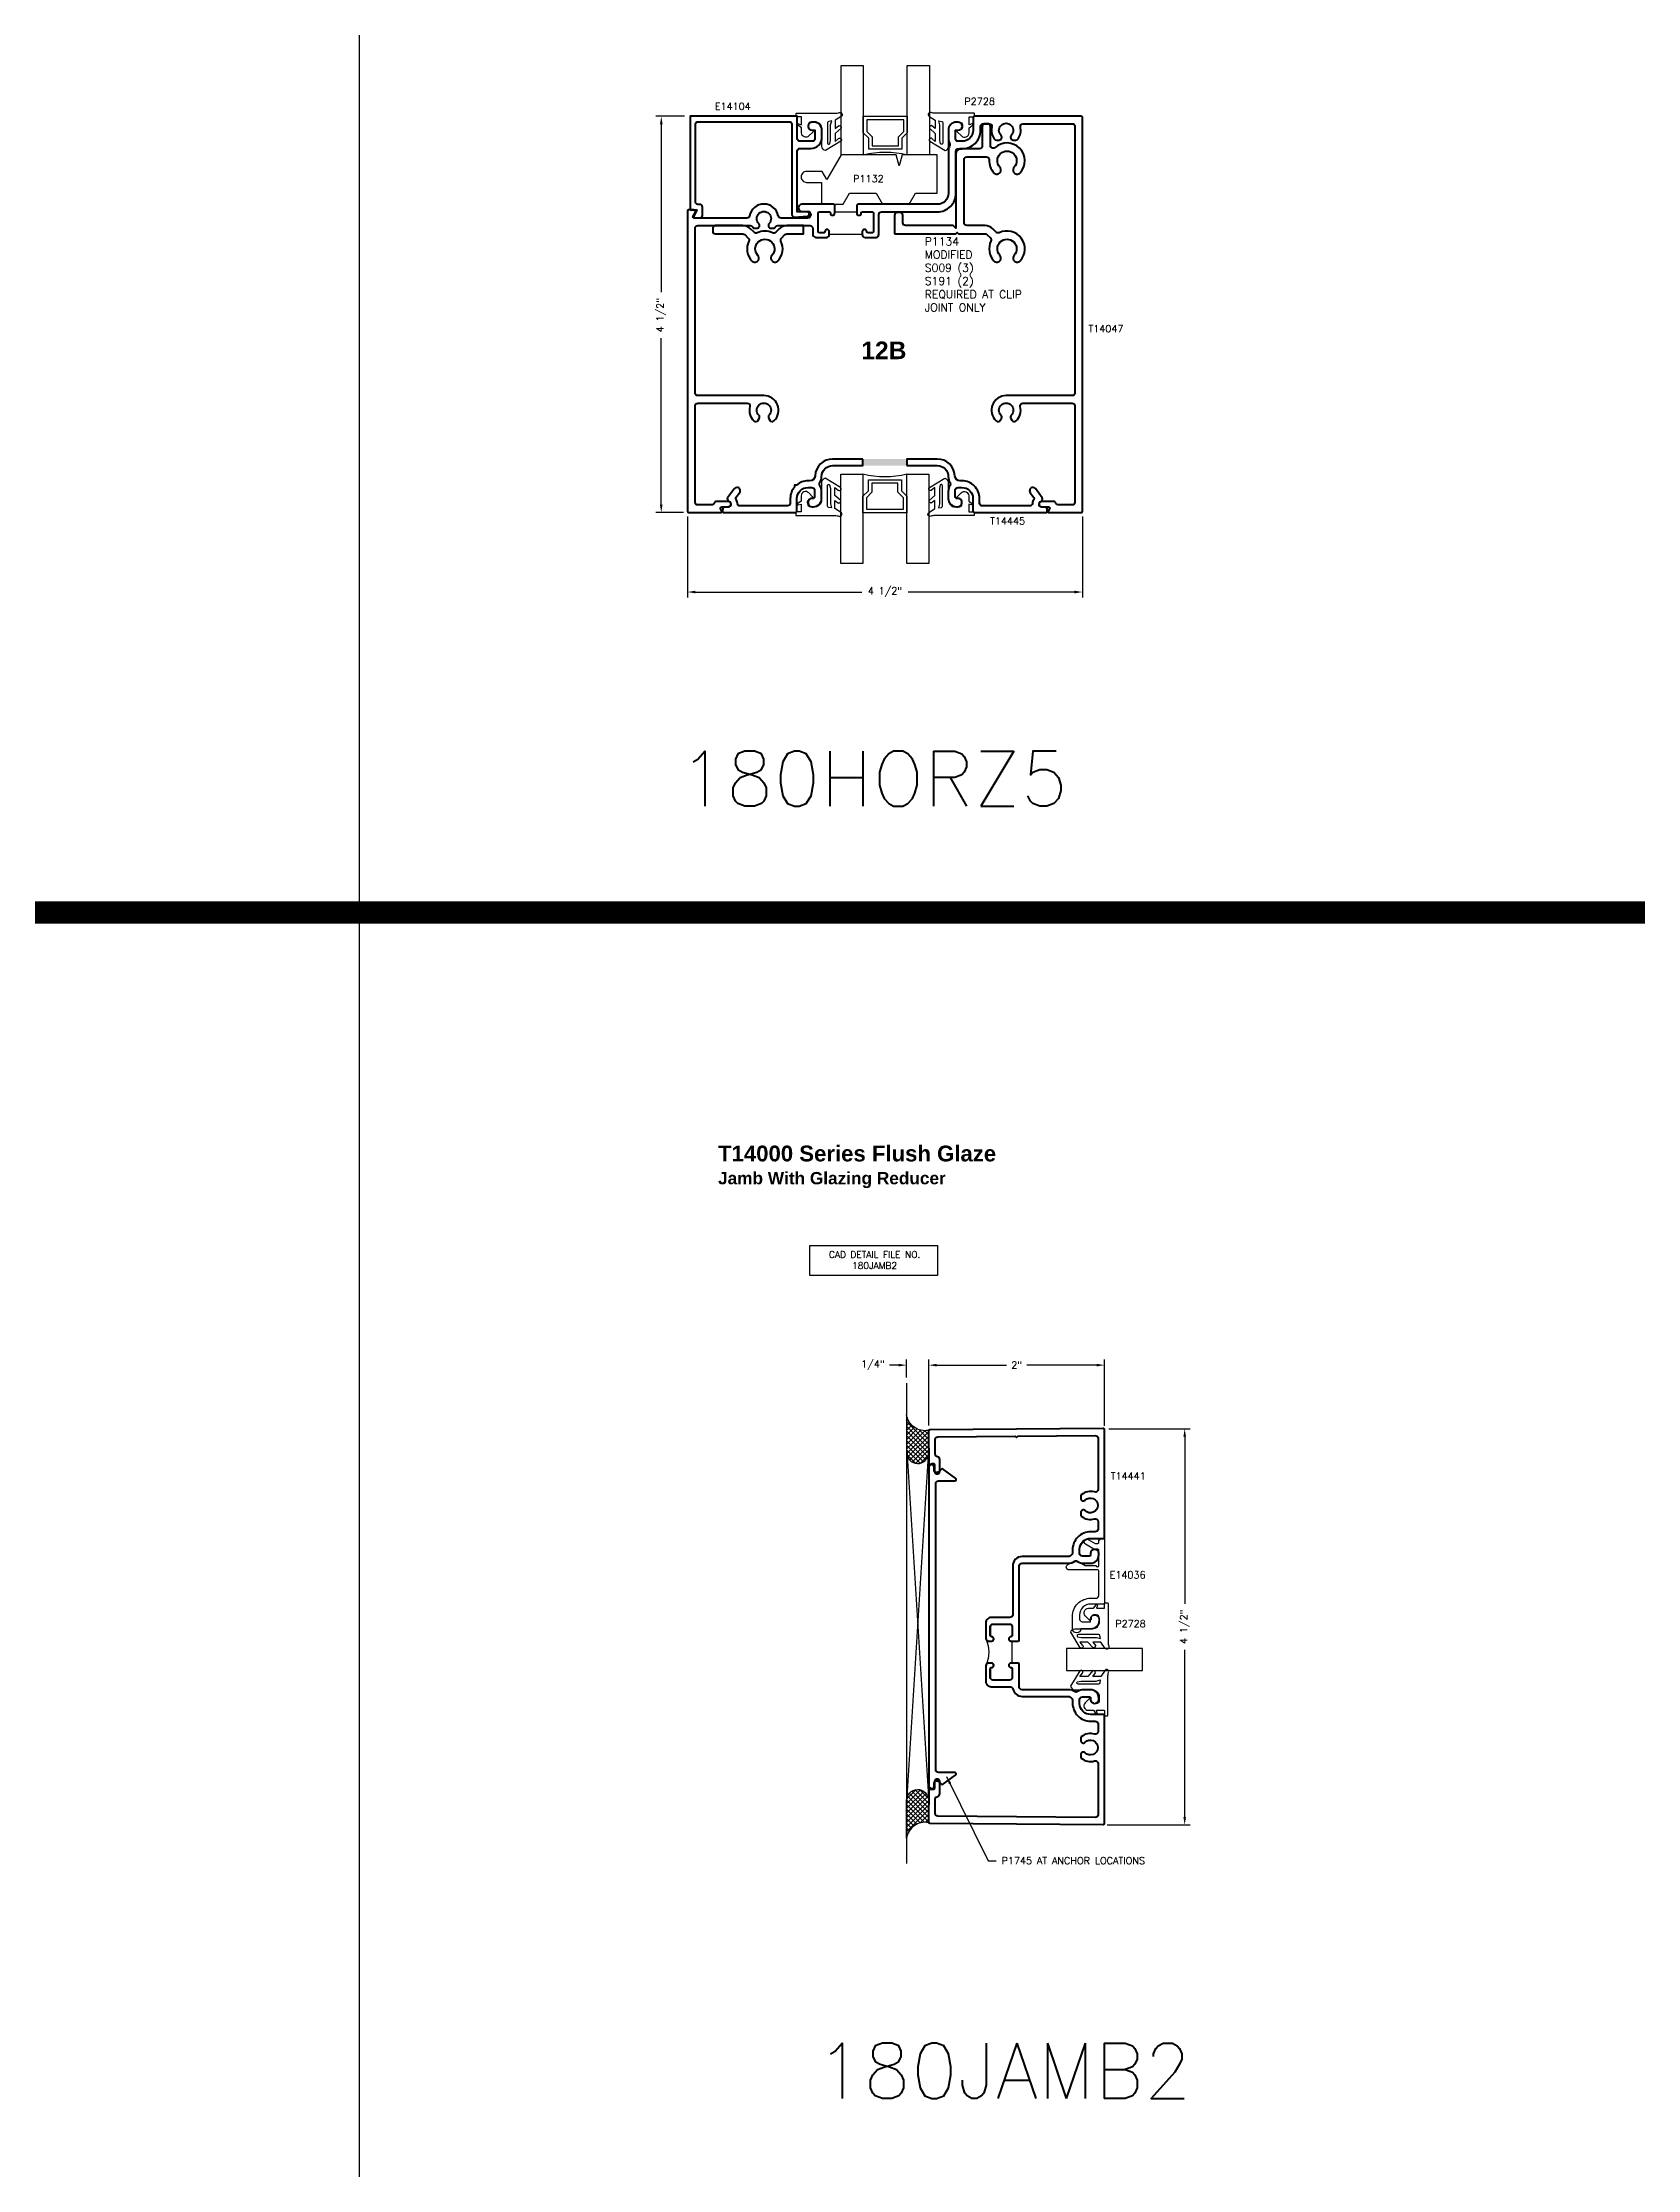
# Model space of a CAD drawing. Extents: x 0 to 152, y -15 to 75.
# Drawn here: x 89.09 to 107.21, y 30.6 to 54.76 of the extents above; entities that cross this region are included whole.
import ezdxf

# ---------------------------------------------------------------- set-up
doc = ezdxf.new("R2010")
doc.units = 0
doc.header["$MEASUREMENT"] = 0
doc.header["$PDMODE"] = 3
doc.layers.get('DEFPOINTS').update_dxf_attribs({"linetype": 'CONTINUOUS'})
for name, color, linetype in [('R-ANNO-DIMS', 3, 'CONTINUOUS'), ('R-ANNO-TEXT', 6, 'CONTINUOUS'), ('R-Det1', 4, 'CONTINUOUS'), ('R-Det2', 2, 'CONTINUOUS'), ('R-DET3', 5, 'CONTINUOUS'), ('R-OTLN', 1, 'CONTINUOUS'), ('R-PAT1', 5, 'CONTINUOUS'), ('TITLE', 7, 'CONTINUOUS')]:
    doc.layers.add(name, color=color, linetype=linetype)
doc.styles.get("Standard").update_dxf_attribs({"font": 'simplex'})
doc.dimstyles.new('1X', dxfattribs={"dimtxt": 0.08, "dimasz": 0.09, "dimexe": 0.0625, "dimexo": 0.0625, "dimgap": 0.062, "dimtad": 0, "dimdec": 5, "dimzin": 4, "dimdsep": 46, "dimlunit": 5, "dimtxsty": 'Standard', "dimcen": 0, "dimclrd": 256, "dimclre": 256, "dimclrt": 256, "dimadec": 0, "dimazin": 1, "dimtfac": 1, "dimtdec": 5, "dimtofl": 0, "dimtmove": 0, "dimatfit": 3, "dimfxl": 1, "dimfrac": 2, "dimtolj": 1, "dimtzin": 4, "dimarcsym": 0})
pattern_1 = [(315, (95.10836, 40.6638), (0.0265165, 0.0265165), []), (45, (95.10836, 40.6638), (-0.0265165, 0.0265165), [])]

# ---------------------------------------------------------------- blocks, each defined once
blk = doc.blocks.new('*D34')
at = {"layer": 'DEFPOINTS', "color": 0}
for p in [(96.118, 53.922), (96.445, 53.922), (96.431, 49.422)]:
    blk.add_point(p, dxfattribs=at)
at = {"layer": 'R-ANNO-DIMS', "lineweight": -2}
for p, q in [((96.383, 53.922), (96.055, 53.922)), ((96.118, 53.832), (96.118, 51.925)), ((96.118, 49.512), (96.118, 51.401)), ((96.369, 49.422), (96.055, 49.422))]:
    blk.add_line(p, q, dxfattribs=at)
at = {"layer": 'R-ANNO-DIMS'}
for points in [[(96.103, 53.832), (96.133, 53.832), (96.118, 53.922)], [(96.103, 49.512), (96.133, 49.512), (96.118, 49.422)]]:
    blk.add_solid(points, dxfattribs=at)
at = {"layer": 'R-ANNO-DIMS', "insert": (96.118, 51.663), "char_height": 0.08, "attachment_point": 5, "rotation": 90}
blk.add_mtext('\\A1;4 1/2"', dxfattribs=at)
blk = doc.blocks.new('*D33')
at = {"layer": 'DEFPOINTS', "color": 0}
for p in [(96.416, 49.437), (100.901, 49.437), (100.901, 48.519)]:
    blk.add_point(p, dxfattribs=at)
at = {"layer": 'R-ANNO-DIMS', "lineweight": -2}
for p, q in [((96.416, 49.375), (96.416, 48.456)), ((100.901, 49.375), (100.901, 48.456)), ((96.506, 48.519), (98.397, 48.519)), ((100.811, 48.519), (98.921, 48.519))]:
    blk.add_line(p, q, dxfattribs=at)
at = {"layer": 'R-ANNO-DIMS'}
for points in [[(96.506, 48.534), (96.506, 48.504), (96.416, 48.519)], [(100.811, 48.534), (100.811, 48.504), (100.901, 48.519)]]:
    blk.add_solid(points, dxfattribs=at)
at = {"layer": 'R-ANNO-DIMS', "insert": (98.659, 48.519), "char_height": 0.08, "attachment_point": 5}
blk.add_mtext('\\A1;4 1/2"', dxfattribs=at)
blk = doc.blocks.new('*D53')
at = {"layer": 'DEFPOINTS', "color": 0}
for p in [(101.138, 39.015), (101.122, 34.517), (102.063, 34.517)]:
    blk.add_point(p, dxfattribs=at)
at = {"layer": 'R-ANNO-DIMS', "lineweight": -2}
for p, q in [((101.201, 39.015), (102.125, 39.015)), ((102.063, 38.925), (102.063, 37.028)), ((102.063, 34.607), (102.063, 36.504)), ((101.184, 34.517), (102.125, 34.517))]:
    blk.add_line(p, q, dxfattribs=at)
at = {"layer": 'R-ANNO-DIMS'}
for points in [[(102.048, 38.925), (102.078, 38.925), (102.063, 39.015)], [(102.048, 34.607), (102.078, 34.607), (102.063, 34.517)]]:
    blk.add_solid(points, dxfattribs=at)
at = {"layer": 'R-ANNO-DIMS', "insert": (102.063, 36.766), "char_height": 0.08, "attachment_point": 5, "rotation": 90}
blk.add_mtext('\\A1;4 1/2"', dxfattribs=at)
blk = doc.blocks.new('*D54')
at = {"layer": 'DEFPOINTS', "color": 0}
for p in [(101.153, 39.738), (99.157, 38.99), (101.153, 38.985)]:
    blk.add_point(p, dxfattribs=at)
at = {"layer": 'R-ANNO-DIMS', "lineweight": -2}
for p, q in [((99.157, 39.052), (99.157, 39.801)), ((99.247, 39.738), (100.04, 39.738)), ((101.063, 39.738), (100.27, 39.738)), ((101.153, 39.048), (101.153, 39.801))]:
    blk.add_line(p, q, dxfattribs=at)
at = {"layer": 'R-ANNO-DIMS'}
for points in [[(99.247, 39.753), (99.247, 39.723), (99.157, 39.738)], [(101.063, 39.753), (101.063, 39.723), (101.153, 39.738)]]:
    blk.add_solid(points, dxfattribs=at)
at = {"layer": 'R-ANNO-DIMS', "insert": (100.155, 39.738), "char_height": 0.08, "attachment_point": 5}
blk.add_mtext('\\A1;2"', dxfattribs=at)
blk = doc.blocks.new('*D55')
at = {"layer": 'DEFPOINTS', "color": 0}
for p in [(99.157, 39.738), (98.904, 39.534), (99.157, 38.99)]:
    blk.add_point(p, dxfattribs=at)
at = {"layer": 'R-ANNO-DIMS', "lineweight": -2}
for p, q in [((98.814, 39.738), (98.709, 39.738)), ((98.904, 39.597), (98.904, 39.801)), ((99.157, 39.052), (99.157, 39.801)), ((99.247, 39.738), (99.337, 39.738))]:
    blk.add_line(p, q, dxfattribs=at)
at = {"layer": 'R-ANNO-DIMS'}
for points in [[(98.814, 39.753), (98.814, 39.723), (98.904, 39.738)], [(99.247, 39.753), (99.247, 39.723), (99.157, 39.738)]]:
    blk.add_solid(points, dxfattribs=at)
at = {"layer": 'R-ANNO-DIMS', "insert": (98.522, 39.738), "char_height": 0.08, "attachment_point": 5}
blk.add_mtext('\\A1;1/4"', dxfattribs=at)
blk = doc.blocks.new('P2728 gasket')
at = {"layer": 'R-Det2'}
blk.add_lwpolyline([(86.461, 33.362), (86.567, 33.537, 0.301952), (86.52, 33.577), (86.32, 33.577, -0.414214), (86.24, 33.657), (86.24, 33.695, -0.388879), (86.276, 33.735), (86.292, 33.736, -0.440011), (86.336, 33.696), (86.336, 33.682, 0.668179), (86.353, 33.675), (86.401, 33.724, 0.668179), (86.366, 33.809), (86.307, 33.809), (86.279, 33.849, 0.836323), (86.264, 33.842), (86.273, 33.809), (86.189, 33.809, -0.414214), (86.183, 33.815), (86.183, 33.865, 0.414214), (86.177, 33.871), (86.149, 33.871, 0.414214), (86.143, 33.865), (86.143, 33.427, -0.083245), (86.135, 33.378), (86.135, 33.378)], format="xyb", dxfattribs=at)
for points in [[(86.174, 33.352), (86.223, 33.426), (86.314, 33.426), (86.283, 33.384)], [(86.313, 33.359), (86.371, 33.426), (86.462, 33.426), (86.431, 33.388)]]:
    blk.add_lwpolyline(points, dxfattribs=at)
at = {"layer": 'R-Det2', "lineweight": 25}
blk.add_lwpolyline([(86.235, 33.499, -0.372312), (86.249, 33.512), (86.48, 33.512, -0.668179), (86.49, 33.486), (86.448, 33.478), (86.274, 33.478), (86.23, 33.465)], format="xyb", close=True, dxfattribs=at)
at = {"layer": 'R-Det2', "ltscale": 0.1}
for centre, radius, start, end in [((86.157, 33.369), 0.0237, 157.7655, 314.5007), ((86.313, 33.388), 0.0297, 188.4603, 270), ((86.446, 33.375), 0.0199, 139.7022, 319.7022)]:
    blk.add_arc(centre, radius, start, end, dxfattribs=at)

msp = doc.modelspace()

# ---------------------------------------------------------------- hatches: boundary and pattern name
at = {"layer": 'R-PAT1'}
msp.add_hatch(color=256, dxfattribs=at).paths.add_polyline_path([(98.9084889, 49.9544111), (98.9084889, 50.0294111), (98.4084889, 50.0294111), (98.4084889, 49.9544111)])
h = msp.add_hatch(dxfattribs=at)
h.set_pattern_fill('ANSI37', color=256, scale=0.3, angle=-90, style=0)
h.set_pattern_definition(pattern_1)
edge = h.paths.add_edge_path()
edge.add_line((98.9035958, 39.174963), (98.9035959, 38.7463196))
edge.add_arc((99.0293716, 38.7463196), 0.1257757, 180.0000074, 357.46272372)
edge.add_line((99.155024, 38.7407516), (99.153459, 38.996942))
edge.add_arc((99.115084, 39.2074399), 0.2139673, 188.7303523, 280.33190092, ccw=False)
h = msp.add_hatch(dxfattribs=at)
h.set_pattern_fill('ANSI37', color=256, scale=0.3, angle=-90, style=0)
h.set_pattern_definition(pattern_1)
edge = h.paths.add_edge_path()
edge.add_line((98.9035958, 34.3639211), (98.9035959, 34.7925644))
edge.add_arc((99.0293716, 34.7925644), 0.1257757, 2.53727628, 179.9999926, ccw=False)
edge.add_line((99.155024, 34.7981324), (99.153459, 34.541942))
edge.add_arc((99.115084, 34.3314442), 0.2139673, 79.66809908, 171.2696477)

# ---------------------------------------------------------------- linework, layer by layer
at = {"layer": 'R-ANNO-TEXT'}
msp.add_lwpolyline([(97.8044734, 41.0962807), (99.2559534, 41.0962807), (99.2559534, 40.7542178), (97.8044734, 40.7542178)], close=True, dxfattribs=at)
at = {"layer": 'R-Det1', "color": 5}
msp.add_line((98.9035958, 39.5341884), (98.9035958, 34.0781884), dxfattribs=at)
at = {"layer": 'R-Det1', "lineweight": 50}
for points in [[(97.8181177, 53.5580953, 0.4144), (97.9431177, 53.6830953), (97.9431177, 53.7630953, 0.4139789032), (97.8501177, 53.8560953), (97.8336177, 53.8560953, 1), (97.8336177, 53.7630953), (97.8631177, 53.7630953), (97.8631177, 53.6690953, -0.4129032258), (97.8321177, 53.6380953), (97.6931177, 53.6380953, -0.4129032258), (97.6621177, 53.6690953), (97.6621177, 53.9220953), (96.4450177, 53.9220953), (96.4450177, 52.8600953), (96.5200177, 52.8600953), (96.4874177, 52.7896953, 0.5484584395), (96.5020177, 52.7670953), (96.5550177, 52.7670953, 0.4133333333), (96.5850177, 52.7970953), (96.5850177, 52.8600953), (96.5850177, 52.8910953, 0.4129032258), (96.5540177, 52.9220953), (96.5350177, 52.9220953, -0.4133333333), (96.5050177, 52.9520953), (96.5050177, 53.8290953, -0.4129032258), (96.5360177, 53.8600953), (97.5711177, 53.8600953, -0.4129032258), (97.6021177, 53.8290953), (97.6021177, 52.8058953, 0.4379270187), (97.6356177, 52.7749953), (97.7759177, 52.7861953, 0.963981017), (97.7740177, 52.8360953), (97.6621177, 52.8360953), (97.6621177, 53.5270953, -0.4129032258), (97.6931177, 53.5580953), (97.8181177, 53.5580953)], [(98.4084889, 50.0294111), (98.0644889, 50.0294111, 0.3986406071), (97.8647746, 49.8400981, -0.3986406071), (97.8028632, 49.7814111), (97.7834889, 49.7814111, 0.1786830484), (97.653537, 49.733439), (97.6314609, 49.733439), (97.6314609, 49.711363, 0.1786830484), (97.5834889, 49.5814111), (97.5834889, 49.5274111, -0.4133333333), (97.5534889, 49.4974111), (97.0137889, 49.4974111, -0.3842927381), (96.9829889, 49.5254111, 0.1250270914), (96.9659889, 49.5736111, -0.3082190999), (96.9664889, 49.5908111), (97.0079889, 49.6465111, 0.6157428407), (96.9778889, 49.7064111), (96.9746889, 49.7064111, 0.2391768851), (96.9497889, 49.6939111), (96.871801, 49.5890735, 0.3721215311), (96.8737058, 49.5629942), (96.8993889, 49.5373111, -0.667873573), (96.8774889, 49.4844111), (96.8454889, 49.4844111, 0.4161327233), (96.8144889, 49.4534111), (96.8144889, 49.4324111, 0.4142135624), (96.8244889, 49.4224111), (97.6384889, 49.4224111, 0.4142135624), (97.6584889, 49.4424111), (97.6584889, 49.5814111, -0.4142135624), (97.7834889, 49.7064111), (97.8284889, 49.7064111, -0.4129032258), (97.8594889, 49.6754111), (97.8594889, 49.6014111, -0.4142135624), (97.8394889, 49.5814111), (97.8310889, 49.5814111, 1.0118394562), (97.8299889, 49.4884111), (97.8464889, 49.4884111, 0.4139789032), (97.9394889, 49.5814111), (97.9394889, 49.6617111, 0.1438656715), (97.9195889, 49.7292111, -0.2925397147), (97.9195889, 49.7627111, 0.1425656593), (97.939488, 49.8299666, -0.4129124678), (98.0644868, 49.9544111), (98.4084889, 49.9544111)], [(98.9084889, 49.9544111), (99.2524894, 49.9544111, -0.4135158467), (99.3774891, 49.8297089, 0.143455795), (99.3972889, 49.7627111, -0.2925397147), (99.3972889, 49.7292111, 0.1452865705), (99.3774889, 49.6617111), (99.3774889, 49.5814111, 0.4150537634), (99.4704889, 49.4884111), (99.4869889, 49.4884111, 1.0129010917), (99.4857889, 49.5814111), (99.4774889, 49.5814111, -0.4142135624), (99.4574889, 49.6014111), (99.4574889, 49.6754111, -0.4161327233), (99.4884889, 49.7064111), (99.5334889, 49.7064111, -0.4142135624), (99.6584889, 49.5814111), (99.6584889, 49.4424111, 0.4142135624), (99.6784889, 49.4224111), (100.4924889, 49.4224111, 0.4142135624), (100.5024889, 49.4324111), (100.5024889, 49.4534111, 0.4129032258), (100.4714889, 49.4844111), (100.4394889, 49.4844111, -0.6690389661), (100.4174889, 49.5373111), (100.4432329, 49.5629873, 0.3726509123), (100.4451498, 49.589094), (100.3670889, 49.6939111, 0.2383281561), (100.3422889, 49.7064111), (100.3389889, 49.7064111, 0.6157428407), (100.3088889, 49.6465111), (100.3503889, 49.5908111, -0.3082190999), (100.3508889, 49.5736111, 0.1213374475), (100.3338889, 49.5254111, -0.3842927381), (100.3030889, 49.4974111), (99.7634889, 49.4974111, -0.4166706115), (99.7334889, 49.5274111), (99.7334889, 49.5814111, 0.4142135624), (99.5334889, 49.7814111), (99.5141146, 49.7814111, -0.3986406071), (99.4522031, 49.8400981, 0.3986406071), (99.2524889, 50.0294111), (98.9084889, 50.0294111)], [(99.2358475, 36.7670288), (99.2358476, 38.3920288, -0.4142135624), (99.2668476, 38.4230288), (99.4528476, 38.4230288, 0.722145632), (99.4618037, 38.4500618), (99.3086891, 38.5640288), (99.2707678, 38.5261078, -0.6681846236), (99.2178475, 38.5480278), (99.2178475, 38.5800288, 0.4142164072), (99.1868476, 38.6110288), (99.1558475, 38.6110288), (99.1558475, 36.7670288), (99.1558475, 34.9230287), (99.1868476, 34.9230287, 0.4142164072), (99.2178475, 34.9540287), (99.2178475, 34.9860297, -0.6681846236), (99.2707678, 35.0079497), (99.3086891, 34.9700287), (99.4618037, 35.0839957, 0.722145632), (99.4528476, 35.1110287), (99.2668476, 35.1110287, -0.4142135624), (99.2358476, 35.1420287)]]:
    msp.add_lwpolyline(points, format="xyb", close=True, dxfattribs=at)
at = {"layer": 'R-Det1'}
msp.add_lwpolyline([(100.7890177, 36.8675905), (100.7890177, 36.8855905, -0.4142135624), (100.9940177, 37.0905905), (101.0560177, 37.0905905, 0.4142135624), (101.0870177, 37.1215905), (101.0870177, 37.3975905, 0.4142135624), (101.0720177, 37.4125905), (100.7485177, 37.4125905, -0.7660915713), (100.7330177, 37.4703905), (100.8113177, 37.5155905, -0.2613254343), (100.8434177, 37.5149905), (100.9342177, 37.4625905), (101.0560177, 37.4625905, 0.4133333333), (101.0710177, 37.4475905), (101.0720177, 37.4475905, 0.4133333333), (101.0870177, 37.4625905), (101.0870177, 37.6345905, 0.4142135624), (101.0720177, 37.6495905), (101.0290177, 37.6495905), (100.9365548, 37.7029425, -1), (100.9675548, 37.7566425), (101.0455658, 37.7115905), (101.0720177, 37.7115905, 0.4142135624), (101.0870177, 37.7265905), (101.0870177, 37.7407036, -0.2678077575), (101.0945108, 37.7536901), (101.1220177, 37.7695905), (101.1530177, 37.7695905), (101.1530177, 37.0245905), (100.9940177, 37.0245905, 0.4142135624), (100.8690177, 36.8995905), (100.8690177, 36.8545905, 0.4129032258), (100.9000177, 36.8235905), (100.9940177, 36.8235905), (100.9940177, 36.8530905, -1), (101.0870177, 36.8530905), (101.0870177, 36.8365905, -0.4150537634), (100.9940177, 36.7435905), (100.8827177, 36.7435905, -1), (100.7890177, 36.7435905), (100.7890177, 36.8765905)], format="xyb", dxfattribs=at)
at = {"layer": 'R-Det2'}
for points in [[(98.4126412, 53.484412), (98.1626412, 53.4844121), (98.1626412, 54.4984958), (98.4126412, 54.4984958), (98.4126412, 53.9224121), (98.9126412, 53.9224121), (98.9126412, 54.4984958), (99.1626412, 54.4984958), (99.1626412, 53.4844121), (98.9126412, 53.4844121), (98.9126412, 53.9224121), (98.9126412, 53.7344121), (98.8506412, 53.6724121), (98.8506412, 53.5474121), (98.4746412, 53.5474121), (98.4746412, 53.6724121), (98.4126412, 53.7344121), (98.4126412, 53.9224121), (98.4126412, 53.4844121, -0.1233101835), (98.9126412, 53.4844121, 0.8755579354)], [(98.9080456, 49.8567534), (99.1580456, 49.8567533), (99.1580456, 48.8426696), (98.9080456, 48.8426696), (98.9080456, 49.4187533), (98.4080456, 49.4187533), (98.4080456, 48.8426696), (98.1580456, 48.8426696), (98.1580456, 49.8567533), (98.4080456, 49.8567533), (98.4080456, 49.4187533), (98.4080456, 49.6067533), (98.4700456, 49.6687533), (98.4700456, 49.7937533), (98.8460456, 49.7937533), (98.8460456, 49.6687533), (98.9080456, 49.6067533), (98.9080456, 49.4187533), (98.9080456, 49.8567533, -0.1233101835), (98.4080456, 49.8567533, 0.8755579354)]]:
    msp.add_lwpolyline(points, format="xyb", dxfattribs=at)
for points in [[(98.4526412, 53.8824121), (98.4526412, 53.7509806), (98.5146412, 53.6889806), (98.5146412, 53.5874121), (98.8106412, 53.5874121), (98.8106412, 53.6889806), (98.8726412, 53.7509806), (98.8726412, 53.8824121), (98.4526412, 53.8824121)], [(98.8680456, 49.4587533), (98.8680456, 49.5901847), (98.8060456, 49.6521847), (98.8060456, 49.7537533), (98.5100456, 49.7537533), (98.5100456, 49.6521847), (98.4480456, 49.5901847), (98.4480456, 49.4587533), (98.8680456, 49.4587533)], [(100.7221682, 36.5196283), (100.7221682, 36.2696283), (101.5847615, 36.2696283), (101.5847615, 36.5196283), (100.7221682, 36.5196283)]]:
    msp.add_lwpolyline(points, dxfattribs=at)
msp.add_lwpolyline([(98.5601048, 53.0474111), (98.6322736, 52.9224111), (98.9319679, 52.9224111), (99.0041367, 53.0474111), (99.2500785, 53.0474111), (99.2500785, 53.4844121), (98.8537673, 53.4844121), (98.8202736, 53.3594121), (98.78678, 53.4844121), (98.1626412, 53.4844121), (97.9999728, 53.2026621), (97.9458462, 53.2964121), (97.7683519, 53.2964121, 0.4142135624), (97.7063519, 53.2344121), (97.7063519, 53.2334121, 0.4142135624), (97.7683519, 53.1714121), (97.9375785, 53.1714121), (97.9375785, 52.9224111), (98.1822736, 52.9224111), (98.2544424, 53.0474111)], format="xyb", close=True, dxfattribs=at)
at = {"layer": 'R-DET3'}
for p, q in [((98.9068465, 38.7740288), (99.1568465, 34.7740288)), ((98.9068465, 34.7740288), (99.1568465, 38.7740288))]:
    msp.add_line(p, q, dxfattribs=at)
at = {"layer": 'R-DET3', "lineweight": 50}
for points in [[(98.7685584, 52.5885953), (99.463644, 52.5885953), (99.478644, 52.6035953), (99.493644, 52.5885953), (99.7950658, 52.5885953, -0.1989123674), (99.8169861, 52.5795156), (99.856413, 52.5400888, -0.3180460654), (99.8624559, 52.5047874, 0.3065542285), (99.8959775, 52.2808645, 0.5062303828), (99.9704761, 52.2890895, 0.3278181232), (99.9644342, 52.3438144, -2.2780811719), (100.1249025, 52.3438144, 0.3278181232), (100.1188607, 52.2890895, 0.5062303828), (100.1933592, 52.2808645, 0.8256018173), (99.9574753, 52.5998068, -0.3180460654), (99.9221739, 52.6058498), (99.8827471, 52.6452766, 0.1989123674), (99.7950658, 52.6815953), (99.5876724, 52.6815953, -0.4142135624), (99.5566724, 52.7125953), (99.5566724, 53.4292587, -0.4142135624), (99.5876724, 53.4602587), (99.8119605, 53.4602587, -0.4289597164), (99.8429217, 53.4277068, 0.2010444958), (99.8959775, 53.2808645, 0.0616447566), (99.9046834, 53.2734698, 0.4311315419), (99.9704761, 53.2890895, 0.3278181232), (99.9644342, 53.3438144, -2.2780811719), (100.1249025, 53.3438144, 0.3278181232), (100.1188607, 53.2890895, 0.5062303828), (100.1933592, 53.2808645, 0.956981471), (99.9085568, 53.5668513, -0.6516590583), (99.8566684, 53.5897571), (99.8566684, 53.8065943, 0.4142135624), (99.8256684, 53.8375943), (99.7946684, 53.8375943, 0.4142135624), (99.7636684, 53.8065943), (99.7636684, 53.5842587, -0.4142135624), (99.7326684, 53.5532587), (99.5256724, 53.5532587, 0.4142135624), (99.4636724, 53.4912587), (99.4636724, 52.6515565), (99.4336336, 52.6815953), (98.8925584, 52.6815953, -0.4142135624), (98.8615584, 52.7125953), (98.8615584, 52.7985953, 0.4142135624), (98.8305584, 52.8295953), (98.7995584, 52.8295953, 0.4142135624), (98.7685584, 52.7985953), (98.7685584, 52.6505953)], [(96.7019328, 52.6494211), (96.7019328, 52.6184211, 0.4142135624), (96.7329328, 52.5874211), (97.0453202, 52.5874211, -0.1989123674), (97.0672405, 52.5783414), (97.1066774, 52.5389046, -0.3180460654), (97.1127203, 52.5036031, 0.3065542285), (97.1462419, 52.2796803, 0.5062303828), (97.2207405, 52.2879052, 0.3278181232), (97.2146986, 52.3426301, -2.2780811719), (97.3751669, 52.3426301, 0.3278181232), (97.3691251, 52.2879052, 0.5062303828), (97.4436236, 52.2796803, 0.3065542285), (97.4771452, 52.5036031, -0.3180460654), (97.4831882, 52.5389046), (97.522615, 52.5783314, -0.1989123674), (97.5445353, 52.5874111), (97.7333228, 52.5874111), (97.7333228, 52.6804111), (97.5449495, 52.6804111, 0.1989123674), (97.4565612, 52.6437994), (97.4174273, 52.6046655, -0.3180460654), (97.3821258, 52.5986225, 0.2269397181), (97.2077397, 52.5986225, -0.3180460654), (97.1724383, 52.6046655), (97.1332944, 52.6438094, 0.1989123674), (97.044906, 52.6804211), (96.7329328, 52.6804211, 0.4142135624)]]:
    msp.add_lwpolyline(points, format="xyb", close=True, dxfattribs=at)
at = {"layer": 'R-OTLN', "lineweight": 50}
for points in [[(100.1448552, 53.6525941, 0.2433300065), (100.1701564, 53.6656829, 0.2148331452), (100.1962795, 53.7995131, -0.4834428146), (100.2264599, 53.8375943), (100.7854889, 53.8375943, -0.4142135624), (100.8164889, 53.8065943), (100.8164889, 50.7804111, -0.4142135624), (100.7854889, 50.7494111), (100.0344896, 50.7494111, 0.6792926736), (99.9206677, 50.4625294, 0.4837689598), (99.968761, 50.4696033), (99.9806004, 50.4901097, 0.3342992543), (99.9760761, 50.5271204, -2.3523684417), (100.0928016, 50.5271204, 0.3342992543), (100.0882773, 50.4901097), (100.100103, 50.469627, 0.483156024), (100.1481515, 50.4625108, 0.275533665), (100.1950118, 50.625508, -0.491897661), (100.2249875, 50.6644111), (100.7854889, 50.6644111, -0.4142135624), (100.8164889, 50.6334111), (100.8164889, 49.5384111, -0.4142135624), (100.7854889, 49.5074111), (100.6294241, 49.5074111, -0.3106609705), (100.600477, 49.5273178, 0.3086329541), (100.5714889, 49.5474111), (100.4404889, 49.5474111, 0.4161327233), (100.4094889, 49.5164111, 0.4193548387), (100.4404889, 49.4854111), (100.5148342, 49.4854111, -0.5770602118), (100.5278311, 49.4629224), (100.5122635, 49.4359043, 0.5770602118), (100.5200617, 49.4224111), (100.8864889, 49.4224111, 0.4142135624), (100.9014889, 49.4374111), (100.9014889, 53.9074111, 0.4177964721), (100.88649, 53.9225943), (99.6746744, 53.9225943, 0.4142135624), (99.6596744, 53.9075943), (99.6596744, 53.7635943, -0.4142135624), (99.5346744, 53.6385943), (99.4896734, 53.6385943, -0.4142135624), (99.4586734, 53.6695943), (99.4586734, 53.7635933), (99.4881744, 53.7635933, 1), (99.4881744, 53.8565933), (99.4716744, 53.8565943, 0.4177891482), (99.3786735, 53.7637128), (99.3786724, 53.6693137), (99.3786754, 53.6707948), (99.3786734, 53.6695943), (99.3786724, 53.6695943, 0.1316524976), (99.3928737, 53.6165943, -0.2679491924), (99.3928737, 53.5855943, 0.1316524976), (99.3786724, 53.5325943), (99.3786724, 53.0474111, -0.4142135624), (99.2536724, 52.9224111), (98.3487889, 52.9224111), (98.3387889, 52.9124111), (98.3387889, 52.8374111), (98.3387889, 52.8224111, 0.4120056355), (98.3637889, 52.7974111, 0.416), (98.3887889, 52.8224111, -0.4133333333), (98.4037889, 52.8374111), (98.5117889, 52.8374111, -0.4200158681), (98.5267889, 52.8224111), (98.5267889, 52.6124111, -0.4200158681), (98.5117889, 52.5974111), (98.4662889, 52.5974111, -0.4133333333), (98.4512889, 52.6124111, 0.4120056355), (98.4262889, 52.6374111, 0.408), (98.4012889, 52.6124111), (98.4012889, 52.5784111, 0.4161327233), (98.4322889, 52.5474111), (98.5577889, 52.5474111, 0.4193548387), (98.5887889, 52.5784111), (98.5887889, 52.8064111, -0.4129032258), (98.6197889, 52.8374111), (99.2536724, 52.8374111, 0.4142135624), (99.4636724, 53.0474111), (99.4636724, 53.5225943, -0.4142135624), (99.4946724, 53.5535943), (99.5346744, 53.5535943, 0.4142135624), (99.7446744, 53.7635943), (99.7446744, 53.8065943, -0.4142135624), (99.7756744, 53.8375943), (99.8428768, 53.8375943, -0.4834428146), (99.8730572, 53.7995131, 0.2148325553), (99.8991802, 53.6656832, 0.2433374164), (99.9244822, 53.6525943), (99.9542943, 53.6525943, 0.6627717165), (99.9765407, 53.7051836, -2.3639656694), (100.0927954, 53.7051829, 0.6627855201), (100.1150423, 53.6525933)], [(97.2260889, 52.7038111, -2.3476027397), (97.3428889, 52.7038111, 0.6626339668), (97.3654889, 52.6509111), (97.4028889, 52.6509111, 0.0352609401), (97.4161545, 52.6672257, -0.2443464095), (97.4415246, 52.6804111), (97.8077889, 52.6804111, -0.4142135624), (97.8387889, 52.6494111), (97.8387889, 52.5834111, 0.3840102182), (97.8697889, 52.5474111), (97.9952889, 52.5474111, 0.4193548387), (98.0262889, 52.5784111), (98.0262889, 52.6124111, 0.4120056355), (98.0012889, 52.6374111, 0.408), (97.9762889, 52.6124111, -0.4200158681), (97.9612889, 52.5974111), (97.9157889, 52.5974111, -0.4133333333), (97.9007889, 52.6124111), (97.9007889, 52.8224111, -0.4133333333), (97.9157889, 52.8374111), (98.0237889, 52.8374111, -0.4200158681), (98.0387889, 52.8224111, 0.4120056355), (98.0637889, 52.7974111, 0.416), (98.0887889, 52.8224111), (98.0887889, 52.8374111), (98.0887889, 52.9124111), (98.0787889, 52.9224111), (97.7157889, 52.9224111, 0.41), (97.6757889, 52.8824111, 0.4125022032), (97.7157889, 52.8424111), (97.7797889, 52.8424111, -0.4138916154), (97.8157889, 52.8064111), (97.8157889, 52.8014111, -0.4166666667), (97.7797889, 52.7654111), (97.4780126, 52.7654111, -0.3606485696), (97.4475489, 52.7906698, 0.8291413973), (97.1213288, 52.7906698, -0.3606485696), (97.0908651, 52.7654111), (96.4926889, 52.7654111, -0.5775639246), (96.4796889, 52.7879111), (96.5094889, 52.8394111), (96.4894889, 52.8594111), (96.4314889, 52.8594111, 0.4142135624), (96.4164889, 52.8444111), (96.4164889, 49.4374111, 0.4142135624), (96.4314889, 49.4224111), (96.7988946, 49.4224111, 0.5774571315), (96.8066874, 49.4359136), (96.7910913, 49.4629069, -0.5774571315), (96.8040793, 49.4854111), (96.8784889, 49.4854111, 0.4161327233), (96.9094889, 49.5164111, 0.4129032258), (96.8784889, 49.5474111), (96.7474889, 49.5474111, 0.3095209089), (96.7184008, 49.527318, -0.310662632), (96.6894536, 49.5074111), (96.5324889, 49.5074111, -0.4142135624), (96.5014889, 49.5384111), (96.5014889, 50.6334111, -0.4142135624), (96.5324889, 50.6644111), (97.0938929, 50.6644111, -0.4912880058), (97.1238841, 50.6255669, 0.2740939518), (97.1706264, 50.4625425, 0.4842019389), (97.2187514, 50.4695866), (97.2306004, 50.4901097, 0.3342992543), (97.2260761, 50.5271204, -2.3523684417), (97.3428016, 50.5271204, 0.3342992543), (97.3382773, 50.4901097), (97.3501167, 50.4696033, 0.4837689613), (97.3982101, 50.4625294, 0.679300043), (97.2843848, 50.7494111), (96.5324889, 50.7494111, -0.4142135624), (96.5014889, 50.7804111), (96.5014889, 52.6494111, -0.4142135624), (96.5324889, 52.6804111), (97.1274638, 52.6804111, -0.2441970582), (97.1528239, 52.66724, 0.0329002581), (97.1659889, 52.6509111), (97.2034889, 52.6509111, 0.6594405986)], [(100.1742935, 36.603478), (100.1842935, 36.613478), (100.1842935, 37.4575905, -0.4142135624), (100.2152935, 37.4885905), (100.7442935, 37.4885905, 0.1450639488), (100.8124025, 37.5087756, -0.2963644577), (100.8461845, 37.5087756, 0.1450639488), (100.9142935, 37.4885905), (100.9942935, 37.4885905, 0.4155724693), (101.0872935, 37.5820228), (101.0872935, 37.5980915, 1), (100.9942935, 37.5980915), (100.9942935, 37.5835905, -0.4142135624), (100.9792935, 37.5685905), (100.9002935, 37.5685905, -0.4142135624), (100.8692935, 37.5995905), (100.8692935, 37.6445905, -0.4142135624), (100.9942935, 37.7695905), (101.1382935, 37.7695905, 0.4142135624), (101.1532935, 37.7845905), (101.1532935, 39.0044986, 0.4160038791), (101.1382019, 39.0194983), (99.1683301, 39.0025992, 0.4142058065), (99.153459, 38.9875081), (99.1566844, 38.6103783, 0.5773500035), (99.1687432, 38.603553), (99.1971014, 38.6202506, -0.5773500035), (99.2197117, 38.6074531), (99.2203393, 38.5340634, 1.000029034), (99.282337, 38.5345956), (99.2811964, 38.667965, 0.3582490687), (99.2559372, 38.6981639, -0.3582490687), (99.2306781, 38.7283628), (99.2292776, 38.8921188, -0.4142058065), (99.2600105, 38.9233828), (100.1386461, 38.9309204), (100.1536476, 38.9159188), (100.1689527, 38.9311804), (101.0470276, 38.9387132, -0.4167284122), (101.0782935, 38.9077144), (101.0782935, 38.3269782, -0.5028435991), (101.0383434, 38.2972983, 0.2556484292), (100.8885357, 38.2657292, 0.2190376255), (100.8832935, 38.2543368), (100.8832935, 38.2240023, 0.6705407069), (100.9321544, 38.2039499, -2.4366677679), (100.9321544, 38.0852311, 0.6705407069), (100.8832935, 38.0651788), (100.8832935, 38.0348442, 0.2190376255), (100.8885357, 38.0234519, 0.2556484292), (101.0383434, 37.9918828, -0.5028435991), (101.0782935, 37.9622029), (101.0782935, 37.8755905, -0.4142135624), (101.0472935, 37.8445905), (100.9942935, 37.8445905, 0.4142135624), (100.7892935, 37.6395905), (100.7892935, 37.6135905, -0.4142135624), (100.7392935, 37.5635905), (100.2152935, 37.5635905, 0.4142135624), (100.1092935, 37.4575905), (100.1092935, 36.902728, -0.4142135624), (100.0780435, 36.871478), (99.8662935, 36.871478, 0.4142135624), (99.8042935, 36.809478), (99.8042935, 36.634478, 0.4142135624), (99.8352935, 36.603478), (99.8692935, 36.603478, 0.4142135624), (99.8942935, 36.628478, 0.4142135624), (99.8692935, 36.653478, -0.4142135624), (99.8542935, 36.668478), (99.8542935, 36.765478, -0.4142135624), (99.8852935, 36.796478), (100.0732935, 36.796478, -0.4142135624), (100.1042935, 36.765478), (100.1042935, 36.668478, -0.4142135624), (100.0892935, 36.653478, 0.4142135624), (100.0642935, 36.628478, 0.4142135624), (100.0892935, 36.603478), (100.1042935, 36.603478)], [(100.1042935, 36.353478), (100.0892935, 36.353478, 0.4142135624), (100.0642935, 36.328478, 0.4142135624), (100.0892935, 36.303478, -0.4142135624), (100.1042935, 36.288478), (100.1042935, 36.191478, -0.4142135624), (100.0732935, 36.160478), (99.8852935, 36.160478, -0.4142135624), (99.8542935, 36.191478), (99.8542935, 36.288478, -0.4142135624), (99.8692935, 36.303478, 0.4142135624), (99.8942935, 36.328478, 0.4142135624), (99.8692935, 36.353478), (99.8352935, 36.353478, 0.4142135624), (99.8042935, 36.322478), (99.8042935, 36.147478, 0.4142135624), (99.8662935, 36.085478), (100.0810031, 36.085478, -0.3569974072), (100.11139, 36.060613, 0.3569974072), (100.2152935, 35.9755905), (100.7392935, 35.9755905, -0.4142135624), (100.7892935, 35.9255905), (100.7892935, 35.8995905, 0.4142135624), (100.9942935, 35.6945905), (101.0472935, 35.6945905, -0.4142135624), (101.0782935, 35.6635905), (101.0782935, 35.5769782, -0.5028435991), (101.0383434, 35.5472983, 0.2556484292), (100.8885357, 35.5157292, 0.2190376255), (100.8832935, 35.5043368), (100.8832935, 35.4740023, 0.6705407069), (100.9321544, 35.4539499, -2.4366677679), (100.9321544, 35.3352311, 0.6705407069), (100.8832935, 35.3151788), (100.8832935, 35.2848442, 0.2190376255), (100.8885357, 35.2734519, 0.2556484292), (101.0383434, 35.2418828, -0.5028435991), (101.0782935, 35.2122029), (101.0782935, 34.6314667, -0.4167284122), (101.0470276, 34.6004678), (99.2600105, 34.6157983, -0.4142058065), (99.2292776, 34.6470623), (99.2306695, 34.8098183, -0.3582490687), (99.2559287, 34.8400172, 0.3582490687), (99.2811879, 34.8702161), (99.282337, 35.0045855, 1.000029034), (99.2203393, 35.0051176), (99.2197117, 34.931728, -0.5773500035), (99.1971014, 34.9189305), (99.1687432, 34.9356281, 0.5773500035), (99.1566844, 34.9288027), (99.153459, 34.5516729, 0.4142058065), (99.1683301, 34.5365819), (101.1382019, 34.5196827, 0.4160038791), (101.1532935, 34.5346824), (101.1532935, 35.7545905, 0.4142135624), (101.1382935, 35.7695905), (100.9942935, 35.7695905, -0.4142135624), (100.8692935, 35.8945905), (100.8692935, 35.9395905, -0.4142135624), (100.9002935, 35.9705905), (100.9792935, 35.9705905, -0.4142135624), (100.9942935, 35.9555905), (100.9942935, 35.9410895, 1), (101.0872935, 35.9410895), (101.0872935, 35.9571582, 0.415572152), (100.9942936, 36.0505905), (100.9142935, 36.0505905, 0.1450639488), (100.8461845, 36.0304054, -0.2963644577), (100.8124025, 36.0304054, 0.1450639488), (100.7442935, 36.0505905), (100.2152935, 36.0505905, -0.4142135624), (100.1842935, 36.0815905), (100.1842935, 36.343478), (100.1742935, 36.353478)]]:
    msp.add_lwpolyline(points, format="xyb", close=True, dxfattribs=at)
at = {"layer": 'R-PAT1'}
for points in [[(98.0237889, 52.8374111, -0.4200158681), (98.0387889, 52.8224111, 0.4120056355), (98.0637889, 52.7974111, 0.416), (98.0887889, 52.8224111), (98.0887889, 52.8374111), (98.3387889, 52.8374111), (98.3387889, 52.8224111, 0.4120056355), (98.3637889, 52.7974111, 0.416), (98.3887889, 52.8224111, -0.4133333333), (98.4037889, 52.8374111), (98.5117889, 52.8374111, -0.4200158681), (98.5267889, 52.8224111), (98.5267889, 52.6124111, -0.4200158681), (98.5117889, 52.5974111), (98.4662889, 52.5974111, -0.4133333333), (98.4512889, 52.6124111, 0.4120056355), (98.4262889, 52.6374111, 0.408), (98.4012889, 52.6124111), (98.4012889, 52.5784111), (98.0262889, 52.5784111), (98.0262889, 52.6124111, 0.4120056355), (98.0012889, 52.6374111, 0.408), (97.9762889, 52.6124111, -0.4200158681), (97.9612889, 52.5974111), (97.9157889, 52.5974111, -0.4133333333), (97.9007889, 52.6124111), (97.9007889, 52.8224111, -0.4133333333), (97.9157889, 52.8374111)], [(99.8554553, 36.2877481), (99.8554553, 36.1907481, 0.4142135624), (99.8864553, 36.1597481), (100.0732935, 36.160478, 0.4142135624), (100.1042935, 36.191478), (100.1042935, 36.288478, 0.4142135624), (100.0892935, 36.303478, -0.4142135624), (100.0642935, 36.328478, -0.4142135624), (100.0892935, 36.353478), (100.1042935, 36.353478), (100.1042935, 36.603478), (100.0892935, 36.603478, -0.4142135624), (100.0642935, 36.628478, -0.4142135624), (100.0892935, 36.653478, 0.4142135624), (100.1042935, 36.668478), (100.1042935, 36.765478, 0.4142135624), (100.0732935, 36.796478), (99.8864553, 36.7957481, 0.4142135624), (99.8554553, 36.7647481), (99.8554553, 36.6677481, 0.4142135624), (99.8704553, 36.6527481, -0.4142135624), (99.8954553, 36.6277481, -0.4142135624), (99.8704553, 36.6027481), (99.8364553, 36.6027481, -0.3026074371), (99.8078473, 36.6218074, -0.2003205128), (99.8078473, 36.3336888, -0.3026074371), (99.8364553, 36.3527481), (99.8704553, 36.3527481, -0.4142135624), (99.8954553, 36.3277481, -0.4142135624), (99.8704553, 36.3027481, 0.4142135624)]]:
    msp.add_lwpolyline(points, format="xyb", close=True, dxfattribs=at)
for points in [[(98.9035958, 39.174963), (98.9035959, 38.7463196, 0.9780995873), (99.155024, 38.7407516), (99.153459, 38.996942, -0.4224245011), (98.9035958, 39.174963, -1.1845073301)], [(98.9035958, 34.3639211), (98.9035959, 34.7925644, -0.9780995873), (99.155024, 34.7981324), (99.153459, 34.541942, 0.4224245011), (98.9035958, 34.3639211, 1.1845073301)]]:
    msp.add_lwpolyline(points, format="xyb", dxfattribs=at)
at = {"layer": 'TITLE'}
msp.add_line((92.688667, 74.8789502), (92.688667, -0.1210498), dxfattribs=at)
at = {"layer": 'TITLE', "const_width": 0.25}
msp.add_lwpolyline([(0.25, 44.8789502), (138.9080005, 44.8789502)], dxfattribs=at)

# ---------------------------------------------------------------- block references
at = {"layer": 'R-Det2', "xscale": -1}
for p, rotation in [((131.5197832, 140.0994484), 90), ((65.8008233, -36.7549419), 270)]:
    msp.add_blockref('P2728 gasket', p, dxfattribs=dict(at, rotation=rotation))
at = {"layer": 'R-Det2'}
for p, rotation in [((65.8044521, 140.0994484), 270), ((131.5161544, -36.7549419), 89.99999999999999), ((187.3332286, 69.6272561), 180)]:
    msp.add_blockref('P2728 gasket', p, dxfattribs=dict(at, rotation=rotation))
at = {"layer": 'R-Det2', "xscale": -1}
msp.add_blockref('P2728 gasket', (187.3349376, 3.166931), dxfattribs=at)

# ---------------------------------------------------------------- texts
at = {"layer": 'R-ANNO-TEXT'}
for s, insert, char_height, attachment_point in [('\\A1;P2728', (99.907087, 54.0919375), 0.08, 6), ('E14104', (97.1342034, 54.0348273), 0.08, 6), ('\\A1;P1132', (98.6437807, 53.212457), 0.08, 6), ('P1134\\PMODIFIED\\PS009 (3)\\PS191 (2)\\PREQUIRED AT CLIP \\PJOINT ONLY', (99.1110499, 52.1260268), 0.09, 4), ('\\A1;T14047', (101.367711, 51.5096264), 0.08, 6), ('\\A1;T14445', (100.2508443, 49.3242836), 0.08, 6), ('T14441', (101.2235259, 38.4773414), 0.08, 4), ('E14036', (101.2104244, 37.3561304), 0.08, 4), ('P2728', (101.2744419, 36.8007237), 0.08, 4), ('P1745 AT ANCHOR LOCATIONS ', (99.9829014, 34.1095823), 0.08, 4)]:
    msp.add_mtext(s, dxfattribs=dict(at, insert=insert, char_height=char_height, attachment_point=attachment_point))
for s, insert, char_height, width, attachment_point in [('{\\fArial|b1|i0|c0|p34;12B}', (98.9022667, 51.3636812, 6.2106922), 0.2, 7.44, 3), ('CAD DETAIL FILE NO.\\P180JAMB2', (98.5411557, 41.0306979), 0.075, 1.875, 2)]:
    msp.add_mtext(s, dxfattribs=dict(at, insert=insert, char_height=char_height, width=width, attachment_point=attachment_point))
at = {"layer": 'TITLE'}
for s, p in [('180HORZ5', (96.3186151, 46.0856457)), ('180JAMB2', (97.8791899, 31.410166))]:
    msp.add_text(s, height=0.625, dxfattribs=at).set_placement(p)
at = {"layer": 'TITLE', "insert": (96.7628425, 42.5318093, 6.2106922), "char_height": 0.18, "width": 7.44, "attachment_point": 1}
msp.add_mtext('{\\fArial|b1|i0|c0|p34;\\PT14000 Series Flush Glaze\\P\\H0.7778x;Jamb With Glazing Reducer}', dxfattribs=at)

# ---------------------------------------------------------------- dimensions: what is measured, and where the dimension line sits
at = {"layer": 'R-ANNO-DIMS'}
for base, p1, p2, angle, picture, middle in [((96.1175092, 53.9220953), (96.4314889, 49.4224111), (96.4450177, 53.9220953), 90, '*D34', (96.1175092, 51.6633825)), ((102.0626264, 34.5166033), (101.1382384, 39.0146329), (101.1216751, 34.5166033), 270, '*D53', (102.0626264, 36.7656181))]:
    dim = msp.add_linear_dim(base=base, p1=p1, p2=p2, angle=angle, dimstyle='1X', override={"dimpost": '"'}, dxfattribs=at)
    dim.commit()
    dim.dimension.update_dxf_attribs({"geometry": picture, "text_midpoint": middle, "dimtype": 160})
for base, p1, p2, picture, middle in [((100.9014889, 48.5186212), (96.4164889, 49.4374111), (100.9014889, 49.4374111), '*D33', (98.6589889, 48.5186212)), ((101.1529251, 39.7382811), (99.1568465, 38.989619), (101.1529251, 38.9853533), '*D54', (100.1548858, 39.7382811))]:
    dim = msp.add_linear_dim(base=base, p1=p1, p2=p2, dimstyle='1X', override={"dimpost": '"'}, dxfattribs=at)
    dim.commit()
    dim.dimension.update_dxf_attribs({"geometry": picture, "text_midpoint": middle})
dim = msp.add_linear_dim(base=(99.1568465, 39.7382811), p1=(98.9035958, 39.5341884), p2=(99.1568465, 38.989619), dimstyle='1X', override={"dimpost": '"'}, dxfattribs=at)
dim.commit()
dim.dimension.update_dxf_attribs({"geometry": '*D55', "text_midpoint": (98.5215958, 39.7382811), "dimtype": 160})

# ---------------------------------------------------------------- leaders
at = {"layer": 'R-ANNO-TEXT', "annotation_type": 0, "has_hookline": 1, "hookline_direction": 0}
msp.add_leader([(99.3581694, 35.0662271), (99.8309014, 34.1095823), (99.9209014, 34.1095823)], dimstyle='1X', dxfattribs=at)

doc.saveas('drawing.dxf')
